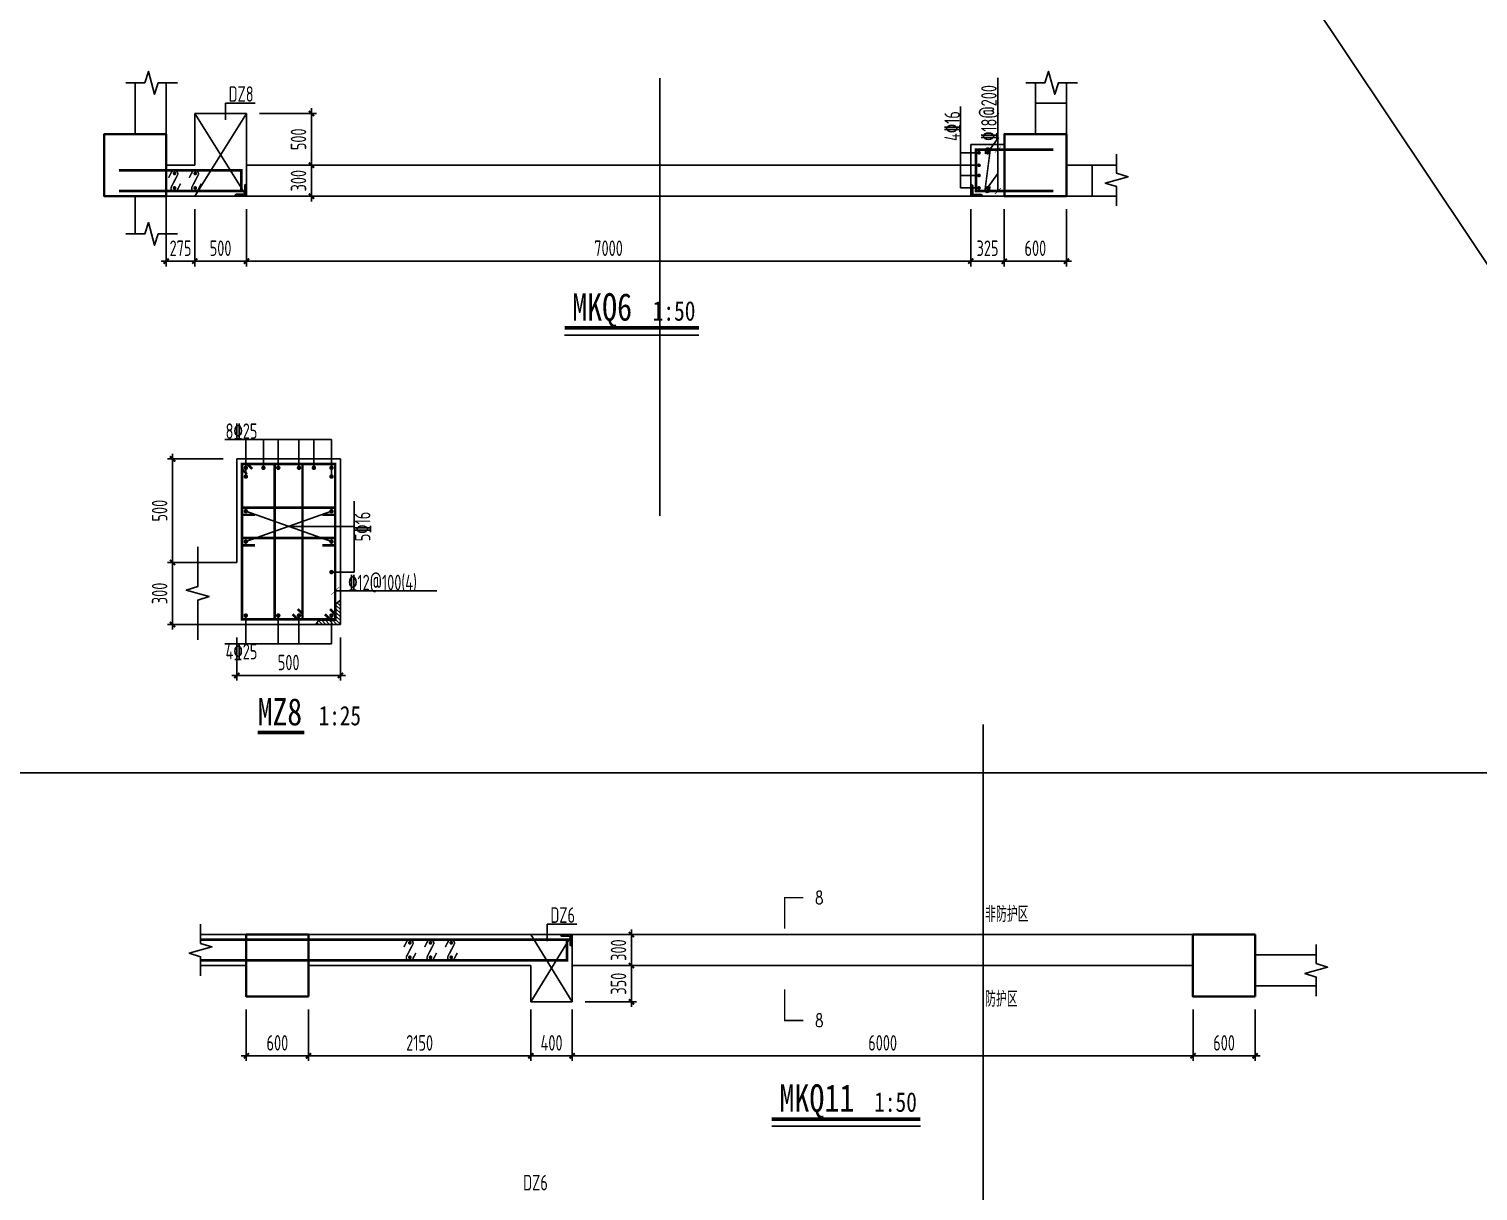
# Model space of a CAD drawing. Extents: x -502255 to 1362592, y -400300 to 332622.
# Drawn here: x 412178 to 426184, y -200077 to -188843 of the extents above; entities that cross this region are included whole.
import ezdxf

# ---------------------------------------------------------------- set-up
doc = ezdxf.new("R2010")
doc.units = 0
doc.header["$LTSCALE"] = 1000
doc.header["$MEASUREMENT"] = 0
doc.linetypes.add('DASH', pattern=[0.35, 0.25, -0.1])
for name, color, linetype in [('0_XREF', 7, 'Continuous'), ('DIM', 3, 'Continuous'), ('DIM_SYMB', 3, 'Continuous'), ('PUB_TEXT', 7, 'Continuous'), ('REIN', 1, 'Continuous'), ('REINL', 1, 'Continuous'), ('RF-QT', 30, 'Continuous'), ('TEXT', 53, 'Continuous'), ('THIN', 7, 'Continuous'), ('WALL', 2, 'Continuous')]:
    doc.layers.add(name, color=color, linetype=linetype)
doc.layers.add('人防细线', color=142, linetype='Continuous', lineweight=18)
doc.layers.add('砼柱', color=2, linetype='Continuous', lineweight=35)
doc.styles.add('_TCH_LABEL', font='COMPLEX', dxfattribs={"bigfont": 'GBCBIG'})
doc.styles.get("Standard").update_dxf_attribs({"font": 'tssdeng2.shx', "width": 0.7, "bigfont": '@@hztxt.shx'})
doc.styles.add('TSSD_Rein', font='tssdeng2.shx', dxfattribs={"width": 0.7, "bigfont": 'hztxt.shx'})
doc.styles.add('TYDG_01', font='', dxfattribs={"width": 0.8})
doc.styles.add('TYDG_03', font='simhei.ttf', dxfattribs={"width": 0.8})
doc.styles.get('TYDG_01').set_extended_font_data('SimSun')
doc.dimstyles.new('TSSD_50_50', dxfattribs={"dimtxt": 150, "dimasz": 50, "dimexe": 50, "dimexo": 125, "dimgap": 50, "dimtad": 1, "dimdec": 0, "dimzin": 0, "dimdsep": 46, "dimtxsty": 'Standard', "dimblk": 'ARCHTICK', "dimcen": 0, "dimdle": 50, "dimclrt": 7, "dimadec": 0, "dimazin": 0, "dimtfac": 1, "dimtdec": 0, "dimtix": 1, "dimtmove": 2, "dimatfit": 3, "dimfxl": 1, "dimtolj": 1, "dimtzin": 0, "dimarcsym": 0})

# ---------------------------------------------------------------- blocks, each defined once
blk = doc.blocks.new('_ArchTick')
at = {"color": 0, "linetype": 'ByBlock', "const_width": 0.4}
blk.add_lwpolyline([(-0.5, -0.5), (0.5, 0.5)], dxfattribs=at)
blk = doc.blocks.new('*D1277')
at = {"layer": 'Defpoints', "color": 0, "transparency": 16777216}
for p in [(414280, -190460), (421280, -190460), (421280, -191088)]:
    blk.add_point(p, dxfattribs=at)
at = {"layer": 'DIM', "color": 0, "lineweight": -2, "transparency": 16777216}
for p, q in [((414280, -190585), (414280, -191138)), ((421280, -190585), (421280, -191138)), ((414230, -191088), (421330, -191088))]:
    blk.add_line(p, q, dxfattribs=at)
at = {"layer": 'DIM', "color": 0, "lineweight": -2, "transparency": 16777216, "xscale": 50, "yscale": 50, "zscale": 50, "rotation": 180}
blk.add_blockref('_ArchTick', (414280, -191088), dxfattribs=at)
at = {"layer": 'DIM', "color": 0, "lineweight": -2, "transparency": 16777216, "xscale": 50, "yscale": 50, "zscale": 50}
blk.add_blockref('_ArchTick', (421280, -191088), dxfattribs=at)
at = {"layer": 'DIM', "color": 7, "transparency": 16777216, "insert": (417780, -190963), "char_height": 150, "attachment_point": 5}
blk.add_mtext('\\A1;7000', dxfattribs=at)
blk = doc.blocks.new('*D1278')
at = {"layer": 'Defpoints', "color": 0, "transparency": 16777216}
for p in [(413505, -190460), (413780, -190460), (413505, -191088)]:
    blk.add_point(p, dxfattribs=at)
at = {"layer": 'DIM', "color": 0, "lineweight": -2, "transparency": 16777216}
for p, q in [((413505, -190585), (413505, -191138)), ((413780, -190585), (413780, -191138)), ((413505, -191088), (413455, -191088)), ((413780, -191088), (413505, -191088)), ((413780, -191088), (413830, -191088))]:
    blk.add_line(p, q, dxfattribs=at)
at = {"layer": 'DIM', "color": 0, "lineweight": -2, "transparency": 16777216, "xscale": 50, "yscale": 50, "zscale": 50}
blk.add_blockref('_ArchTick', (413505, -191088), dxfattribs=at)
at = {"layer": 'DIM', "color": 0, "lineweight": -2, "transparency": 16777216, "xscale": 50, "yscale": 50, "zscale": 50, "rotation": 180}
blk.add_blockref('_ArchTick', (413780, -191088), dxfattribs=at)
at = {"layer": 'DIM', "color": 7, "transparency": 16777216, "insert": (413643, -190963), "char_height": 150, "attachment_point": 5}
blk.add_mtext('\\A1;275', dxfattribs=at)
blk = doc.blocks.new('*D1279')
at = {"layer": 'Defpoints', "color": 0, "transparency": 16777216}
for p in [(421280, -190460), (421605, -190460), (421280, -191088)]:
    blk.add_point(p, dxfattribs=at)
at = {"layer": 'DIM', "color": 0, "lineweight": -2, "transparency": 16777216}
for p, q in [((421280, -190585), (421280, -191138)), ((421605, -190585), (421605, -191138)), ((421655, -191088), (421230, -191088))]:
    blk.add_line(p, q, dxfattribs=at)
at = {"layer": 'DIM', "color": 0, "lineweight": -2, "transparency": 16777216, "xscale": 50, "yscale": 50, "zscale": 50, "rotation": 180}
blk.add_blockref('_ArchTick', (421280, -191088), dxfattribs=at)
at = {"layer": 'DIM', "color": 0, "lineweight": -2, "transparency": 16777216, "xscale": 50, "yscale": 50, "zscale": 50}
blk.add_blockref('_ArchTick', (421605, -191088), dxfattribs=at)
at = {"layer": 'DIM', "color": 7, "transparency": 16777216, "insert": (421443, -190963), "char_height": 150, "attachment_point": 5}
blk.add_mtext('\\A1;325', dxfattribs=at)
blk = doc.blocks.new('*D1280')
at = {"layer": 'Defpoints', "color": 0, "transparency": 16777216}
for p in [(421605, -190460), (422205, -190460), (422205, -191088)]:
    blk.add_point(p, dxfattribs=at)
at = {"layer": 'DIM', "color": 0, "lineweight": -2, "transparency": 16777216}
for p, q in [((421605, -190585), (421605, -191138)), ((422205, -190585), (422205, -191138)), ((421555, -191088), (422255, -191088))]:
    blk.add_line(p, q, dxfattribs=at)
at = {"layer": 'DIM', "color": 0, "lineweight": -2, "transparency": 16777216, "xscale": 50, "yscale": 50, "zscale": 50, "rotation": 180}
blk.add_blockref('_ArchTick', (421605, -191088), dxfattribs=at)
at = {"layer": 'DIM', "color": 0, "lineweight": -2, "transparency": 16777216, "xscale": 50, "yscale": 50, "zscale": 50}
blk.add_blockref('_ArchTick', (422205, -191088), dxfattribs=at)
at = {"layer": 'DIM', "color": 7, "transparency": 16777216, "insert": (421905, -190963), "char_height": 150, "attachment_point": 5}
blk.add_mtext('\\A1;600', dxfattribs=at)
blk = doc.blocks.new('*D1288')
at = {"layer": 'Defpoints', "color": 0, "transparency": 16777216}
for p in [(413780, -190460), (414280, -190460), (414280, -191088)]:
    blk.add_point(p, dxfattribs=at)
at = {"layer": 'DIM', "color": 0, "lineweight": -2, "transparency": 16777216}
for p, q in [((413780, -190585), (413780, -191138)), ((414280, -190585), (414280, -191138)), ((413730, -191088), (414330, -191088))]:
    blk.add_line(p, q, dxfattribs=at)
at = {"layer": 'DIM', "color": 0, "lineweight": -2, "transparency": 16777216, "xscale": 50, "yscale": 50, "zscale": 50, "rotation": 180}
blk.add_blockref('_ArchTick', (413780, -191088), dxfattribs=at)
at = {"layer": 'DIM', "color": 0, "lineweight": -2, "transparency": 16777216, "xscale": 50, "yscale": 50, "zscale": 50}
blk.add_blockref('_ArchTick', (414280, -191088), dxfattribs=at)
at = {"layer": 'DIM', "color": 7, "transparency": 16777216, "insert": (414030, -190963), "char_height": 150, "attachment_point": 5}
blk.add_mtext('\\A1;500', dxfattribs=at)
blk = doc.blocks.new('*D1289')
at = {"layer": 'Defpoints', "color": 0, "transparency": 16777216}
for p in [(414280, -190160), (414908, -190160), (414280, -190460)]:
    blk.add_point(p, dxfattribs=at)
at = {"layer": 'DIM', "color": 0, "lineweight": -2, "transparency": 16777216}
for p, q in [((414405, -190160), (414958, -190160)), ((414908, -190160), (414908, -190110)), ((414908, -190460), (414908, -190160)), ((414405, -190460), (414958, -190460)), ((414908, -190460), (414908, -190510))]:
    blk.add_line(p, q, dxfattribs=at)
at = {"layer": 'DIM', "color": 0, "lineweight": -2, "transparency": 16777216, "xscale": 50, "yscale": 50, "zscale": 50}
for p, rotation in [((414908, -190160), 270), ((414908, -190460), 90)]:
    blk.add_blockref('_ArchTick', p, dxfattribs=dict(at, rotation=rotation))
at = {"layer": 'DIM', "color": 7, "transparency": 16777216, "insert": (414783, -190310), "char_height": 150, "attachment_point": 5, "rotation": 90}
blk.add_mtext('\\A1;300', dxfattribs=at)
blk = doc.blocks.new('*D1290')
at = {"layer": 'Defpoints', "color": 0, "transparency": 16777216}
for p in [(414280, -189660), (414280, -190160), (414908, -190160)]:
    blk.add_point(p, dxfattribs=at)
at = {"layer": 'DIM', "color": 0, "lineweight": -2, "transparency": 16777216}
for p, q in [((414908, -189610), (414908, -190210)), ((414405, -189660), (414958, -189660)), ((414405, -190160), (414958, -190160))]:
    blk.add_line(p, q, dxfattribs=at)
at = {"layer": 'DIM', "color": 0, "lineweight": -2, "transparency": 16777216, "xscale": 50, "yscale": 50, "zscale": 50}
for p, rotation in [((414908, -189660), 90), ((414908, -190160), 270)]:
    blk.add_blockref('_ArchTick', p, dxfattribs=dict(at, rotation=rotation))
at = {"layer": 'DIM', "color": 7, "transparency": 16777216, "insert": (414783, -189910), "char_height": 150, "attachment_point": 5, "rotation": 90}
blk.add_mtext('\\A1;500', dxfattribs=at)
blk = doc.blocks.new('*D1291')
at = {"layer": 'Defpoints', "color": 0, "transparency": 16777216}
for p in [(414188, -194600, -274), (415188, -194600, -343), (415188, -195093)]:
    blk.add_point(p, dxfattribs=at)
at = {"layer": 'DIM', "color": 0, "lineweight": -2, "transparency": 16777216}
for p, q in [((414188, -194725), (414188, -195143)), ((415188, -194725), (415188, -195143)), ((414138, -195093), (415238, -195093))]:
    blk.add_line(p, q, dxfattribs=at)
at = {"layer": 'DIM', "color": 0, "lineweight": -2, "transparency": 16777216, "xscale": 50, "yscale": 50, "zscale": 50, "rotation": 180}
blk.add_blockref('_ArchTick', (414188, -195093), dxfattribs=at)
at = {"layer": 'DIM', "color": 0, "lineweight": -2, "transparency": 16777216, "xscale": 50, "yscale": 50, "zscale": 50}
blk.add_blockref('_ArchTick', (415188, -195093), dxfattribs=at)
at = {"layer": 'DIM', "color": 7, "transparency": 16777216, "insert": (414688, -194968), "char_height": 150, "attachment_point": 5}
blk.add_mtext('\\A1;500', dxfattribs=at)
blk = doc.blocks.new('*D1292')
at = {"layer": 'Defpoints', "color": 0, "transparency": 16777216}
for p in [(414181, -193000, -274), (413566, -194000), (414181, -194000, -343)]:
    blk.add_point(p, dxfattribs=at)
at = {"layer": 'DIM', "color": 0, "lineweight": -2, "transparency": 16777216}
for p, q in [((413566, -192950), (413566, -194050)), ((414056, -193000), (413516, -193000)), ((414056, -194000), (413516, -194000))]:
    blk.add_line(p, q, dxfattribs=at)
at = {"layer": 'DIM', "color": 0, "lineweight": -2, "transparency": 16777216, "xscale": 50, "yscale": 50, "zscale": 50}
for p, rotation in [((413566, -193000), 90), ((413566, -194000), 270)]:
    blk.add_blockref('_ArchTick', p, dxfattribs=dict(at, rotation=rotation))
at = {"layer": 'DIM', "color": 7, "transparency": 16777216, "insert": (413441, -193500), "char_height": 150, "attachment_point": 5, "rotation": 90}
blk.add_mtext('\\A1;500', dxfattribs=at)
blk = doc.blocks.new('*D1293')
at = {"layer": 'Defpoints', "color": 0, "transparency": 16777216}
for p in [(413566, -194000), (414181, -194000, -343), (414181, -194600, -240)]:
    blk.add_point(p, dxfattribs=at)
at = {"layer": 'DIM', "color": 0, "lineweight": -2, "transparency": 16777216}
for p, q in [((413566, -194650), (413566, -193950)), ((414056, -194000), (413516, -194000)), ((414056, -194600), (413516, -194600))]:
    blk.add_line(p, q, dxfattribs=at)
at = {"layer": 'DIM', "color": 0, "lineweight": -2, "transparency": 16777216, "xscale": 50, "yscale": 50, "zscale": 50}
for p, rotation in [((413566, -194000), 90), ((413566, -194600), 270)]:
    blk.add_blockref('_ArchTick', p, dxfattribs=dict(at, rotation=rotation))
at = {"layer": 'DIM', "color": 7, "transparency": 16777216, "insert": (413441, -194300), "char_height": 150, "attachment_point": 5, "rotation": 90}
blk.add_mtext('\\A1;300', dxfattribs=at)
blk = doc.blocks.new('MJ-U')
at = {"layer": 'WALL'}
h = blk.add_hatch(dxfattribs=at)
h.set_pattern_fill('ANSI31', color=6, scale=100, style=0)
h.set_pattern_definition([(45, (-873776.461, -21584.63), (-8.83883476, 8.83883476), [])])
h.paths.add_polyline_path([(-117.2, 0), (0, 0), (0, -118.5), (-20, -104.4), (-20, -20), (-100.4, -20)])
at = {"layer": 'WALL', "color": 6}
blk.add_line((-117.2, 0), (-100.4, -20), dxfattribs=at)
at = {"layer": '人防细线', "color": 6}
for p, q in [((-117.2, 0), (0, 0)), ((-100.4, -20), (-117.2, 0)), ((0, 0), (0, -118.5)), ((-20, -20), (-100.4, -20)), ((-20, -104.4), (-20, -20)), ((0, -118.5), (-20, -104.4))]:
    blk.add_line(p, q, dxfattribs=at)
blk = doc.blocks.new('*D1322')
at = {"layer": 'Defpoints', "color": 0, "transparency": 16777216}
for p in [(417029, -198198), (417429, -198198), (417029, -198770)]:
    blk.add_point(p, dxfattribs=at)
at = {"layer": 'DIM', "color": 0, "lineweight": -2, "transparency": 16777216}
for p, q in [((417029, -198323), (417029, -198820)), ((417429, -198323), (417429, -198820)), ((417479, -198770), (416979, -198770))]:
    blk.add_line(p, q, dxfattribs=at)
at = {"layer": 'DIM', "color": 0, "lineweight": -2, "transparency": 16777216, "xscale": 50, "yscale": 50, "zscale": 50, "rotation": 180}
blk.add_blockref('_ArchTick', (417029, -198770), dxfattribs=at)
at = {"layer": 'DIM', "color": 0, "lineweight": -2, "transparency": 16777216, "xscale": 50, "yscale": 50, "zscale": 50}
blk.add_blockref('_ArchTick', (417429, -198770), dxfattribs=at)
at = {"layer": 'DIM', "color": 7, "transparency": 16777216, "insert": (417229, -198645), "char_height": 150, "attachment_point": 5}
blk.add_mtext('\\A1;400', dxfattribs=at)
blk = doc.blocks.new('*D1323')
at = {"layer": 'Defpoints', "color": 0, "transparency": 16777216}
for p in [(417429, -197598), (417429, -197898), (418001, -197898)]:
    blk.add_point(p, dxfattribs=at)
at = {"layer": 'DIM', "color": 0, "lineweight": -2, "transparency": 16777216}
for p, q in [((417554, -197598), (418051, -197598)), ((418001, -197598), (418001, -197548)), ((418001, -197598), (418001, -197898)), ((417554, -197898), (418051, -197898)), ((418001, -197898), (418001, -197948))]:
    blk.add_line(p, q, dxfattribs=at)
at = {"layer": 'DIM', "color": 0, "lineweight": -2, "transparency": 16777216, "xscale": 50, "yscale": 50, "zscale": 50}
for p, rotation in [((418001, -197598), 270), ((418001, -197898), 90)]:
    blk.add_blockref('_ArchTick', p, dxfattribs=dict(at, rotation=rotation))
at = {"layer": 'DIM', "color": 7, "transparency": 16777216, "insert": (417876, -197748), "char_height": 150, "attachment_point": 5, "rotation": 90}
blk.add_mtext('\\A1;300', dxfattribs=at)
blk = doc.blocks.new('*D1324')
at = {"layer": 'Defpoints', "color": 0, "transparency": 16777216}
for p in [(417429, -197898), (418001, -197898), (417429, -198248)]:
    blk.add_point(p, dxfattribs=at)
at = {"layer": 'DIM', "color": 0, "lineweight": -2, "transparency": 16777216}
for p, q in [((418001, -198298), (418001, -197848)), ((417554, -197898), (418051, -197898)), ((417554, -198248), (418051, -198248))]:
    blk.add_line(p, q, dxfattribs=at)
at = {"layer": 'DIM', "color": 0, "lineweight": -2, "transparency": 16777216, "xscale": 50, "yscale": 50, "zscale": 50}
for p, rotation in [((418001, -197898), 90), ((418001, -198248), 270)]:
    blk.add_blockref('_ArchTick', p, dxfattribs=dict(at, rotation=rotation))
at = {"layer": 'DIM', "color": 7, "transparency": 16777216, "insert": (417876, -198073), "char_height": 150, "attachment_point": 5, "rotation": 90}
blk.add_mtext('\\A1;350', dxfattribs=at)
blk = doc.blocks.new('*D1325')
at = {"layer": 'Defpoints', "color": 0, "transparency": 16777216}
for p in [(414879, -198198), (417029, -198198), (417029, -198770)]:
    blk.add_point(p, dxfattribs=at)
at = {"layer": 'DIM', "color": 0, "lineweight": -2, "transparency": 16777216}
for p, q in [((414879, -198323), (414879, -198820)), ((417029, -198323), (417029, -198820)), ((414829, -198770), (417079, -198770))]:
    blk.add_line(p, q, dxfattribs=at)
at = {"layer": 'DIM', "color": 0, "lineweight": -2, "transparency": 16777216, "xscale": 50, "yscale": 50, "zscale": 50, "rotation": 180}
blk.add_blockref('_ArchTick', (414879, -198770), dxfattribs=at)
at = {"layer": 'DIM', "color": 0, "lineweight": -2, "transparency": 16777216, "xscale": 50, "yscale": 50, "zscale": 50}
blk.add_blockref('_ArchTick', (417029, -198770), dxfattribs=at)
at = {"layer": 'DIM', "color": 7, "transparency": 16777216, "insert": (415954, -198645), "char_height": 150, "attachment_point": 5}
blk.add_mtext('\\A1;2150', dxfattribs=at)
blk = doc.blocks.new('*D1326')
at = {"layer": 'Defpoints', "color": 0, "transparency": 16777216}
for p in [(414279, -198198), (414879, -198198), (414279, -198770)]:
    blk.add_point(p, dxfattribs=at)
at = {"layer": 'DIM', "color": 0, "lineweight": -2, "transparency": 16777216}
for p, q in [((414279, -198323), (414279, -198820)), ((414879, -198323), (414879, -198820)), ((414929, -198770), (414229, -198770))]:
    blk.add_line(p, q, dxfattribs=at)
at = {"layer": 'DIM', "color": 0, "lineweight": -2, "transparency": 16777216, "xscale": 50, "yscale": 50, "zscale": 50, "rotation": 180}
blk.add_blockref('_ArchTick', (414279, -198770), dxfattribs=at)
at = {"layer": 'DIM', "color": 0, "lineweight": -2, "transparency": 16777216, "xscale": 50, "yscale": 50, "zscale": 50}
blk.add_blockref('_ArchTick', (414879, -198770), dxfattribs=at)
at = {"layer": 'DIM', "color": 7, "transparency": 16777216, "insert": (414579, -198645), "char_height": 150, "attachment_point": 5}
blk.add_mtext('\\A1;600', dxfattribs=at)
blk = doc.blocks.new('*D1327')
at = {"layer": 'Defpoints', "color": 0, "transparency": 16777216}
for p in [(417429, -198198), (423429, -198198), (423429, -198770)]:
    blk.add_point(p, dxfattribs=at)
at = {"layer": 'DIM', "color": 0, "lineweight": -2, "transparency": 16777216}
for p, q in [((417429, -198323), (417429, -198820)), ((423429, -198323), (423429, -198820)), ((417379, -198770), (423479, -198770))]:
    blk.add_line(p, q, dxfattribs=at)
at = {"layer": 'DIM', "color": 0, "lineweight": -2, "transparency": 16777216, "xscale": 50, "yscale": 50, "zscale": 50, "rotation": 180}
blk.add_blockref('_ArchTick', (417429, -198770), dxfattribs=at)
at = {"layer": 'DIM', "color": 0, "lineweight": -2, "transparency": 16777216, "xscale": 50, "yscale": 50, "zscale": 50}
blk.add_blockref('_ArchTick', (423429, -198770), dxfattribs=at)
at = {"layer": 'DIM', "color": 7, "transparency": 16777216, "insert": (420429, -198645), "char_height": 150, "attachment_point": 5}
blk.add_mtext('\\A1;6000', dxfattribs=at)
blk = doc.blocks.new('*D1328')
at = {"layer": 'Defpoints', "color": 0, "transparency": 16777216}
for p in [(423429, -198198), (424029, -198198), (424029, -198770)]:
    blk.add_point(p, dxfattribs=at)
at = {"layer": 'DIM', "color": 0, "lineweight": -2, "transparency": 16777216}
for p, q in [((423429, -198323), (423429, -198820)), ((424029, -198323), (424029, -198820)), ((423379, -198770), (424079, -198770))]:
    blk.add_line(p, q, dxfattribs=at)
at = {"layer": 'DIM', "color": 0, "lineweight": -2, "transparency": 16777216, "xscale": 50, "yscale": 50, "zscale": 50, "rotation": 180}
blk.add_blockref('_ArchTick', (423429, -198770), dxfattribs=at)
at = {"layer": 'DIM', "color": 0, "lineweight": -2, "transparency": 16777216, "xscale": 50, "yscale": 50, "zscale": 50}
blk.add_blockref('_ArchTick', (424029, -198770), dxfattribs=at)
at = {"layer": 'DIM', "color": 7, "transparency": 16777216, "insert": (423729, -198645), "char_height": 150, "attachment_point": 5}
blk.add_mtext('\\A1;600', dxfattribs=at)

msp = doc.modelspace()

# ---------------------------------------------------------------- linework, layer by layer
for p, q in [((440189, -211992), (388167.5, -133959.8)), ((418274.5, -189320.4), (418274.5, -193548.4)), ((421905.3, -189560.2), (421905.3, -189363.9)), ((422205.3, -189560.2), (422205.3, -189363.9)), ((413780.3, -189660.2), (414280.3, -190460.2)), ((414280.3, -189660.2), (413780.3, -190460.2)), ((421280.3, -190160.2), (414280.3, -190160.2)), ((422690.6, -190160.2), (422455.3, -190160.2)), ((421280.3, -190460.2), (414280.3, -190460.2)), ((422690.6, -190460.2), (422455.3, -190460.2)), ((415101.9, -192812.6, -274.3), (414071.6, -192812.6, -274.3)), ((414273.9, -193170.6, -274.3), (414273.9, -192812.6, -274.3)), ((414443.9, -193085.6, -274.3), (414443.9, -192812.6, -274.3)), ((414587.9, -193085.6, -274.3), (414587.9, -192812.6, -274.3)), ((414787.9, -193085.6, -274.3), (414787.9, -192812.6, -274.3)), ((414932, -193085.6, -274.3), (414932, -192812.6, -274.3)), ((415101.9, -193170.6, -274.3), (415101.9, -192812.6, -274.3)), ((414187.9, -192999.6, -274.3), (414187.9, -193999.6, -274.3)), ((414187.9, -192999.6, -274.3), (415187.9, -192999.6, -274.3)), ((415187.9, -194599.6, -274.3), (415187.9, -192999.6, -274.3)), ((415320.8, -194093.5, -274.3), (415320.8, -193409, -274.3)), ((414273.9, -193799.6, -274.3), (415101.9, -193505.8, -274.3)), ((415101.9, -193799.6, -274.3), (414273.9, -193505.8, -274.3)), ((414689.5, -193653.3, -274.3), (415320.8, -193653.3, -274.3)), ((414187.9, -193999.6, -274.3), (413808.9, -193999.6, -274.3)), ((415101.9, -194093.5, -274.3), (415320.8, -194093.5, -274.3)), ((415137.9, -194275.6, -274.3), (416120.8, -194275.6, -274.3)), ((414273.9, -194513.6, -274.3), (414273.9, -194786.6, -274.3)), ((414587.9, -194513.6, -274.3), (414587.9, -194786.6, -274.3)), ((414787.9, -194513.6, -274.3), (414787.9, -194786.6, -274.3)), ((415101.9, -194513.6, -274.3), (415101.9, -194786.6, -274.3)), ((413808.9, -194599.6, -274.3), (415187.9, -194599.6, -274.3)), ((415101.9, -194786.6, -274.3), (414071.6, -194786.6, -274.3)), ((421399.6, -209897.3), (421399.6, -195567)), ((417028.8, -198247.8), (417428.8, -197597.8)), ((417428.8, -198247.8), (417028.8, -197597.8)), ((423428.8, -197597.8), (417428.8, -197597.8)), ((423428.8, -197897.8), (417428.8, -197897.8))]:
    msp.add_line(p, q)
msp.add_lwpolyline([(432941.4, -187510.1), (411778, -187510.1), (411778, -196035.3), (432941.4, -196035.3)], close=True)
for points, const_width in [([(422078.7, -190410.2), (421330.3, -190410.2), (421330.3, -190010.2), (422078.7, -190010.2)], 25), ([(421514, -190039.6), (421572.8, -189980.8)], 5), ([(413049.4, -190410.2), (414230.3, -190410.2), (414230.3, -190210.2), (413049.4, -190210.2)], 25), ([(421514, -190439.6), (421572.8, -190380.8)], 5), ([(413836.5, -197847.8), (417378.8, -197847.8), (417378.8, -197647.8), (413836.5, -197647.8)], 25)]:
    msp.add_lwpolyline(points, dxfattribs=dict(const_width=const_width))
at = {"const_width": 25, "elevation": -274.3}
msp.add_lwpolyline([(414237.9, -194549.6), (414237.9, -193049.6), (415137.9, -193049.6), (415137.9, -194549.6)], close=True, dxfattribs=at)
at = {"elevation": -274.3}
for points, const_width in [([(414285.9, -193147.6), (414237.9, -193099.6)], 25), ([(414335.9, -193097.6), (414287.9, -193049.6)], 25), ([(414553.7, -194549.6), (414553.7, -193049.6)], 25), ([(414822.2, -194549.6), (414822.2, -193049.6)], 25), ([(414237.9, -193471.3), (415137.9, -193471.3)], 25), ([(414363.6, -193540.2), (414237.9, -193540.2)], 25), ([(415012.3, -193540.2), (415137.9, -193540.2)], 25), ([(414237.9, -193765.2), (415137.9, -193765.2)], 25), ([(414363.6, -193834.1), (414237.9, -193834.1)], 25), ([(415012.3, -193834.1), (415137.9, -193834.1)], 25), ([(415100.5, -194313), (415175.3, -194238.2)], 5), ([(414725.9, -194501.6), (414773.9, -194549.6)], 25), ([(414775.9, -194451.6), (414823.9, -194499.6)], 25), ([(415039.9, -194501.6), (415087.9, -194549.6)], 25), ([(415089.9, -194451.6), (415137.9, -194499.6)], 25)]:
    msp.add_lwpolyline(points, dxfattribs=dict(at, const_width=const_width))
at = {"layer": 'DIM_SYMB', "const_width": 35}
for points in [[(417355.1, -191733.5), (418653.1, -191733.5)], [(419358.1, -199381.5), (420793.5, -199381.5)]]:
    msp.add_lwpolyline(points, dxfattribs=at)
at = {"layer": 'DIM_SYMB'}
for points in [[(417355.1, -191803.5), (418653.1, -191803.5)], [(419358.1, -199451.5), (420793.5, -199451.5)]]:
    msp.add_lwpolyline(points, dxfattribs=at)
at = {"layer": 'DIM_SYMB', "lineweight": -3, "const_width": 35, "elevation": -274.3}
msp.add_lwpolyline([(414389.1, -195645.5), (414838.3, -195645.5)], dxfattribs=at)
at = {"layer": 'PUB_TEXT', "const_width": 15, "elevation": 150}
for points in [[(419661.9, -197240.9), (419481.9, -197240.9), (419481.9, -197540.9)], [(419661.9, -198427.7), (419481.9, -198427.7), (419481.9, -198127.7)]]:
    msp.add_lwpolyline(points, dxfattribs=at)
at = {"layer": 'REIN', "ltscale": 0.5, "const_width": 18}
for points in [[(421351.3, -190040.2, -1), (421369.3, -190040.2, -1)], [(421452.2, -190040.2, 1), (421434.2, -190040.2, 1)], [(421351.3, -190161.2, -1), (421369.3, -190161.2, -1)], [(413594.3, -190240.2, 1), (413576.3, -190240.2, 1)], [(413794.3, -190240.2, 1), (413776.3, -190240.2, 1)], [(421351.3, -190259.2, 1), (421369.3, -190259.2, 1)], [(413594.3, -190380.2, -1), (413576.3, -190380.2, -1)], [(413794.3, -190380.2, -1), (413776.3, -190380.2, -1)], [(421351.3, -190380.2, 1), (421369.3, -190380.2, 1)], [(421452.2, -190380.2, -1), (421434.2, -190380.2, -1)], [(415868.5, -197677.8, 1), (415850.5, -197677.8, 1)], [(416068.5, -197677.8, 1), (416050.5, -197677.8, 1)], [(416268.5, -197677.8, 1), (416250.5, -197677.8, 1)], [(415868.5, -197817.8, -1), (415850.5, -197817.8, -1)], [(416068.5, -197817.8, -1), (416050.5, -197817.8, -1)], [(416268.5, -197817.8, -1), (416250.5, -197817.8, -1)]]:
    msp.add_lwpolyline(points, format="xyb", close=True, dxfattribs=at)
at = {"layer": 'REIN', "ltscale": 0.3, "const_width": 15, "elevation": 150}
msp.add_lwpolyline([(421420.5, -190053.3), (421425.1, -190013.6, -0.9976711), (421468.2, -190018.5), (421418.6, -190399.4, 1.0023344), (421461.6, -190404.3), (421466.2, -190364.5)], format="xyb", dxfattribs=at)
at = {"layer": 'REIN', "ltscale": 0.5, "const_width": 21.6, "elevation": -274.3}
for points in [[(414263.1, -193085.6, -1), (414284.7, -193085.6, -1)], [(414433.1, -193085.6, -1), (414454.7, -193085.6, -1)], [(414598.7, -193085.6, 1), (414577.1, -193085.6, 1)], [(414777.1, -193085.6, -1), (414798.7, -193085.6, -1)], [(414942.8, -193085.6, 1), (414921.2, -193085.6, 1)], [(415112.7, -193085.6, 1), (415091.1, -193085.6, 1)], [(414263.1, -193170.6, -1), (414284.7, -193170.6, -1)], [(415112.7, -193170.6, 1), (415091.1, -193170.6, 1)], [(414263.1, -193505.8, -1), (414284.7, -193505.8, -1)], [(415112.7, -193505.8, 1), (415091.1, -193505.8, 1)], [(414263.1, -193799.6, 1), (414284.7, -193799.6, 1)], [(415112.7, -193799.6, -1), (415091.1, -193799.6, -1)], [(415112.7, -194093.5, -1), (415091.1, -194093.5, -1)], [(414263.1, -194513.6, 1), (414284.7, -194513.6, 1)], [(414598.7, -194513.6, -1), (414577.1, -194513.6, -1)], [(414777.1, -194513.6, 1), (414798.7, -194513.6, 1)], [(415112.7, -194513.6, -1), (415091.1, -194513.6, -1)]]:
    msp.add_lwpolyline(points, format="xyb", close=True, dxfattribs=at)
at = {"layer": 'REINL', "linetype": 'DASH', "const_width": 15}
for points in [[(413527.3, -190281.9), (413554.9, -190228.7, -0.8887648), (413615.7, -190251.7), (413554.9, -190368.7, 1.1251571), (413615.7, -190391.7), (413643.4, -190338.5)], [(416001.5, -197719.6), (416029.1, -197666.3, -0.8887648), (416089.9, -197689.3), (416029.1, -197806.3, 1.1251571), (416089.9, -197829.3), (416117.6, -197776.1)]]:
    msp.add_lwpolyline(points, format="xyb", dxfattribs=at)
at = {"layer": 'REINL', "const_width": 15}
for points in [[(413727.3, -190281.9), (413754.9, -190228.7, -0.8887648), (413815.7, -190251.7), (413754.9, -190368.7, 1.1251571), (413815.7, -190391.7), (413843.4, -190338.5)], [(415801.5, -197719.6), (415829.1, -197666.3, -0.8887648), (415889.9, -197689.3), (415829.1, -197806.3, 1.1251571), (415889.9, -197829.3), (415917.6, -197776.1)], [(416201.5, -197719.6), (416229.1, -197666.3, -0.8887648), (416289.9, -197689.3), (416229.1, -197806.3, 1.1251571), (416289.9, -197829.3), (416317.6, -197776.1)]]:
    msp.add_lwpolyline(points, format="xyb", dxfattribs=at)
at = {"layer": 'RF-QT'}
for p, q in [((413205.3, -189860.2), (413205.3, -189363.9)), ((413505.3, -189860.2), (413505.3, -189363.9)), ((422205.3, -189560.2), (421905.3, -189560.2)), ((421905.3, -189560.2), (421905.3, -189860.2)), ((422205.3, -189860.2), (422205.3, -189560.2)), ((413780.3, -190160.2), (413780.3, -189660.2)), ((413780.3, -189660.2), (414280.3, -189660.2)), ((414280.3, -190460.2), (414280.3, -189660.2)), ((421605.3, -189960.2), (421280.3, -189960.2)), ((421280.3, -189960.2), (421280.3, -190460.2)), ((413780.3, -190160.2), (413505.3, -190160.2)), ((422455.3, -190160.2), (422205.3, -190160.2)), ((422455.3, -190460.2), (422455.3, -190160.2)), ((413205.3, -190824.3), (413205.3, -190460.2)), ((413505.3, -190460.2), (414280.3, -190460.2)), ((413505.3, -190824.3), (413505.3, -190460.2)), ((421280.3, -190460.2), (421605.3, -190460.2)), ((422205.3, -190460.2), (422455.3, -190460.2)), ((414278.8, -197597.8), (413836.5, -197597.8)), ((417428.8, -197597.8), (414878.8, -197597.8)), ((417428.8, -198247.8), (417428.8, -197597.8)), ((424619.9, -197793.3), (424028.8, -197793.3)), ((413836.5, -197897.8), (414278.8, -197897.8)), ((414878.8, -197897.8), (417028.8, -197897.8)), ((417028.8, -198247.8), (417028.8, -197897.8)), ((424619.9, -198093.3), (424028.8, -198093.3)), ((417428.8, -198247.8), (417028.8, -198247.8))]:
    msp.add_line(p, q, dxfattribs=at)
at = {"layer": 'TEXT', "ltscale": 100}
for p, q in [((421543.4, -189315.2), (421543.4, -190410.2)), ((414078.3, -189559.2), (414363.8, -189559.2)), ((414078.3, -189723), (414078.3, -189559.2)), ((421181.8, -190380.2), (421181.8, -189591.6)), ((421443.2, -190040.2), (421550.1, -189892.9)), ((421360.3, -190040.2), (421181.8, -190040.2)), ((421360.3, -190161.2), (421181.8, -190161.2)), ((421360.3, -190259.2), (421181.8, -190259.2)), ((421443.2, -190380.2), (421543.4, -190242.1)), ((421360.3, -190380.2), (421181.8, -190380.2)), ((417188, -197496.9), (417473.5, -197496.9)), ((417188, -197660.6), (417188, -197496.9))]:
    msp.add_line(p, q, dxfattribs=at)
at = {"layer": 'THIN'}
for points in [[(413112.8, -189363.9), (413297.8, -189363.9), (413332.8, -189253.9), (413392.8, -189473.9), (413427.8, -189363.9), (413612.8, -189363.9)], [(421812.8, -189363.9), (421997.8, -189363.9), (422032.8, -189253.9), (422092.8, -189473.9), (422127.8, -189363.9), (422312.8, -189363.9)], [(422690.6, -190552.7), (422690.6, -190367.7), (422580.6, -190332.7), (422800.6, -190272.7), (422690.6, -190237.7), (422690.6, -190052.7)], [(413112.8, -190824.3), (413297.8, -190824.3), (413332.8, -190714.3), (413392.8, -190934.3), (413427.8, -190824.3), (413612.8, -190824.3)], [(413836.5, -197997.8), (413836.5, -197812.8), (413726.5, -197777.8), (413946.5, -197717.8), (413836.5, -197682.8), (413836.5, -197497.8)], [(424619.9, -198193.3), (424619.9, -198008.3), (424509.9, -197973.3), (424729.9, -197913.3), (424619.9, -197878.3), (424619.9, -197693.3)]]:
    msp.add_lwpolyline(points, dxfattribs=at)
at = {"layer": 'THIN', "elevation": -274.3}
msp.add_lwpolyline([(413808.9, -193849.6), (413808.9, -194234.6), (413698.9, -194269.6), (413918.9, -194329.6), (413808.9, -194364.6), (413808.9, -194749.6)], dxfattribs=at)
at = {"layer": '砼柱', "lineweight": 35}
msp.add_lwpolyline([(413505.3, -189860.2), (412905.3, -189860.2), (412905.3, -190460.2), (413505.3, -190460.2), (413505.3, -189860.2)], dxfattribs=at)
for points in [[(422205.3, -190460.2), (422205.3, -189860.2), (421605.3, -189860.2), (421605.3, -190460.2)], [(414878.8, -198197.8), (414878.8, -197597.8), (414278.8, -197597.8), (414278.8, -198197.8)], [(424028.8, -198197.8), (424028.8, -197597.8), (423428.8, -197597.8), (423428.8, -198197.8)]]:
    msp.add_lwpolyline(points, close=True, dxfattribs=at)

# ---------------------------------------------------------------- block references
at = {"layer": '0_XREF', "xscale": -1, "rotation": 180}
msp.add_blockref('MJ-U', (414280.3, -190460.2), dxfattribs=at)
at = {"layer": '0_XREF', "rotation": 180}
msp.add_blockref('MJ-U', (421280.3, -190460.2), dxfattribs=at)
at = {"layer": '0_XREF', "xscale": 2, "yscale": 2, "zscale": 2, "rotation": 270.0000000000484}
msp.add_blockref('MJ-U', (415187.9, -194599.6, -342.8), dxfattribs=at)
at = {"layer": '0_XREF'}
msp.add_blockref('MJ-U', (417428.8, -197597.8), dxfattribs=at)

# ---------------------------------------------------------------- texts
at = {"layer": 'PUB_TEXT'}
for s, height, style, width, p in [('MKQ6', 265.82, 'TYDG_01', 0.8, (417428.9, -191663.5)), ('1:50', 189.87, 'TYDG_01', 0.8, (418206.5, -191663.5)), ('MZ8', 262.87, 'TYDG_03', 0.8, (414389.1, -195575.5, -274.3)), ('1:25', 187.76, 'TYDG_03', 0.8, (414978.3, -195575.5, -274.3)), ('8', 127.5, '_TCH_LABEL', 0.705882, (419777.6, -197304.7, 150)), ('8', 127.5, '_TCH_LABEL', 0.705882, (419777.6, -198491.5, 150)), ('MKQ11', 265.82, 'TYDG_01', 0.8, (419431.9, -199311.5)), ('1:50', 189.87, 'TYDG_01', 0.8, (420346.9, -199311.5))]:
    msp.add_text(s, height=height, dxfattribs=dict(at, style=style, width=width)).set_placement(p)
at = {"layer": 'TEXT', "ltscale": 100, "style": 'TSSD_Rein', "width": 0.7}
for s, p in [('DZ8', (414108.2, -189547.2)), ('8\x8425', (414078.8, -192806.2, -274.3)), ('\x8412@100(4)', (415262.8, -194269.2, -274.3)), ('4\x8425', (414078.8, -194937.3, -274.3)), ('DZ6', (417218, -197484.8)), ('非防护区', (421419.2, -197475.7)), ('防护区', (421419.2, -198296.3)), ('DZ6', (416955.1, -200071.2))]:
    msp.add_text(s, height=150, dxfattribs=at).set_placement(p)
for s, p in [('\x8418@200', (421531.3, -189925.7)), ('4\x8416', (421176, -189925.7)), ('5\x8416', (415478.2, -193795.6, -274.3))]:
    msp.add_text(s, height=150, rotation=90, dxfattribs=at).set_placement(p)

# ---------------------------------------------------------------- dimensions: what is measured, and where the dimension line sits
at = {"layer": 'DIM'}
for base, p1, p2, angle, picture, middle in [((414908.3, -190160.2), (414280.3, -189660.2), (414280.3, -190160.2), 270, '*D1290', (414783.3, -189910.2)), ((414908.3, -190160.2), (414280.3, -190460.2), (414280.3, -190160.2), 90, '*D1289', (414783.3, -190310.2)), ((413505.3, -191088.1), (413780.3, -190460.2), (413505.3, -190460.2), 180, '*D1278', (413642.8, -190963.1)), ((414280.3, -191088.1), (413780.3, -190460.2), (414280.3, -190460.2), 0, '*D1288', (414030.3, -190963.1)), ((421280.3, -191088.1), (421605.3, -190460.2), (421280.3, -190460.2), 180, '*D1279', (421442.8, -190963.1)), ((418000.8, -197897.8), (417428.8, -197597.8), (417428.8, -197897.8), 270, '*D1323', (417875.8, -197747.8)), ((418000.8, -197897.8), (417428.8, -198247.8), (417428.8, -197897.8), 90, '*D1324', (417875.8, -198072.8)), ((414278.8, -198769.9), (414878.8, -198197.8), (414278.8, -198197.8), 180, '*D1326', (414578.8, -198644.9)), ((417028.8, -198769.9), (414878.8, -198197.8), (417028.8, -198197.8), 0, '*D1325', (415953.8, -198644.9)), ((417028.8, -198769.9), (417428.8, -198197.8), (417028.8, -198197.8), 180, '*D1322', (417228.8, -198644.9)), ((423428.8, -198769.9), (417428.8, -198197.8), (423428.8, -198197.8), 0, '*D1327', (420428.8, -198644.9)), ((424028.8, -198769.9), (423428.8, -198197.8), (424028.8, -198197.8), 0, '*D1328', (423728.8, -198644.9))]:
    dim = msp.add_linear_dim(base=base, p1=p1, p2=p2, angle=angle, dimstyle='TSSD_50_50', dxfattribs=at)
    dim.commit()
    dim.dimension.update_dxf_attribs({"geometry": picture, "text_midpoint": middle})
for base, p1, p2, picture, middle in [((421280.3, -191088.1), (414280.3, -190460.2), (421280.3, -190460.2), '*D1277', (417780.3, -190963.1)), ((422205.3, -191088.1), (421605.3, -190460.2), (422205.3, -190460.2), '*D1280', (421905.3, -190963.1))]:
    dim = msp.add_linear_dim(base=base, p1=p1, p2=p2, dimstyle='TSSD_50_50', dxfattribs=at)
    dim.commit()
    dim.dimension.update_dxf_attribs({"geometry": picture, "text_midpoint": middle})
for p1, angle, picture, middle in [((414181.2, -192999.6, -274.3), 270, '*D1292', (413441.5, -193499.6)), ((414181.2, -194599.6, -240), 90, '*D1293', (413441.5, -194299.6))]:
    dim = msp.add_linear_dim(base=(413566.5, -193999.6), p1=p1, p2=(414181.2, -193999.6, -342.8), angle=angle, dimstyle='TSSD_50_50', override={"dimlfac": 0.5}, dxfattribs=at)
    dim.commit()
    dim.dimension.update_dxf_attribs({"geometry": picture, "text_midpoint": middle})
dim = msp.add_linear_dim(base=(415187.9, -195093.2), p1=(414187.9, -194599.6, -274.3), p2=(415187.9, -194599.6, -342.8), dimstyle='TSSD_50_50', override={"dimlfac": 0.5}, dxfattribs=at)
dim.commit()
dim.dimension.update_dxf_attribs({"geometry": '*D1291', "text_midpoint": (414687.9, -194968.2)})

doc.saveas('drawing.dxf')
